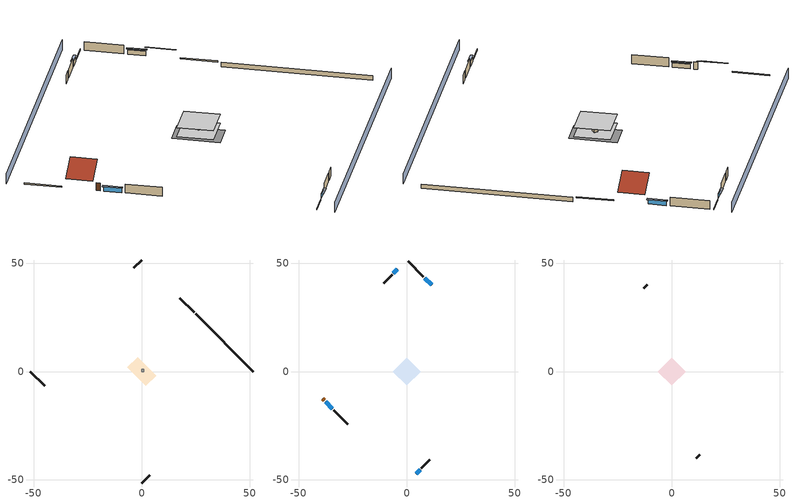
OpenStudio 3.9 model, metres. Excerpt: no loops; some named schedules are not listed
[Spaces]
crawlspace - vented 1
 floor foundation (Slab1 construction): -6.68,1.91 -1.91,6.68 6.68,-1.91 1.91,-6.68 z-0.91
 wall outside (RimJoist1 construction): 24.23,27.36 17.62,33.98 z0.3:0.61
 wall outside (RimJoist2 construction): 0,-51.59 3.69,-47.91 z0.3:0.61
 wall outside (RimJoist3 construction): -51.59,0 -44.98,-6.62 z0.3:0.61
 wall outside (RimJoist4 construction): 0,51.59 -3.69,47.91 z0.3:0.61
 wall foundation (FoundationWall1 construction): 51.59,0 24.89,26.7 z-0.91:0.3
central ac and furnace airloop ret air space
 floor adiabatic (AdiabaticConst): 0,0 0,1 1,1 1,0 z0
 wall adiabatic (AdiabaticConst): 0,1 0,0 1,0 1,1 0,1 z0:1
 ceiling adiabatic (AdiabaticConst): 1,0 1,1 0,1 0,0 z1
conditioned space 1
 floor to crawlspace - vented 1 (Floor1 construction): -6.4,0 0,6.4 6.4,0 0,-6.4 z0.3
 wall outside (Wall1 construction): 7.7,43.9 0.66,50.94 z0.3:2.74
 wall outside (Wall2 construction): 6.81,-44.79 10.72,-40.88 z0.3:2.74
 wall outside (Wall3 construction): -33.75,-17.84 -27.25,-24.34 z0.3:2.74
 wall outside (Wall4 construction): -6.81,44.79 -10.72,40.88 z0.3:2.74
 wall outside (AdiabaticWallConstruction): 11.52,40.07 8.35,43.24 / -37.58,-14.02 -34.41,-17.18 z0.3:1.49; 4.34,-47.25 6.15,-45.44 / -4.34,47.25 -6.15,45.44 z0.3:1.46
 wall outside (AdiabaticWallConstruction 1): -38.88,-12.71 -38.23,-13.36 z0.3:2.34
 window (WindowConstruction): 11.52,40.07 8.35,43.24 z0.3:1.49
 window (WindowConstruction 1): 4.34,-47.25 6.15,-45.44 z0.3:1.46
 window (WindowConstruction 2): -37.58,-14.02 -34.41,-17.18 z0.3:1.49
 window (WindowConstruction 3): -4.34,47.25 -6.15,45.44 z0.3:1.46
 door (Door): -38.88,-12.71 -38.23,-13.36 z0.3:2.34
attic - vented 1
 floor to conditioned space 1 (Floor2 construction Reversed): -6.4,0 0,6.4 6.4,0 0,-6.4 z2.74
 wall outside (Wall5 construction): 11.37,-40.22 13.02,-38.57 z0.3:2.74
 wall outside (Wall6 construction): -11.37,40.22 -13.02,38.57 z0.3:2.74
 roof outside (Roof1 construction): 12.18,39.42,2.74 7.9,35.14,5.77 12.68,30.36,5.77 16.96,34.63,2.74
 roof outside (Roof2 construction): -39.54,-12.06,2.74 -35.26,-7.78,5.77 -40.04,-3,5.77 -44.32,-7.27,2.74
shading: -3.23,54.83 -54.83,3.23 / 3.23,-54.83 54.83,-3.23 z0:2.74; 8.14,43.46 11.74,39.86 12.17,40.29 8.57,43.89 z1.8; 6.37,-45.23 4.13,-47.47 4.56,-47.9 6.8,-45.66 z1.77; -34.2,-17.4 -37.79,-13.8 -38.22,-14.23 -34.63,-17.83 z1.8; -6.37,45.23 -4.13,47.47 -4.56,47.9 -6.8,45.66 z1.77
[Site]
Portland Intl Arpt_OR: Latitude {deg}=45.59; Longitude {deg}=-122.6; Time Zone {hr}=-8; Elevation {m}=33; Terrain=Suburbs; Keep Site Location Information=Yes
[Site:GroundTemperature:Shallow]
10.2558, 8.96328, 8.85977, 9.47314, 11.9355, 14.3863, 16.5111, 17.8571, 17.9714, 16.8767, 14.8061, 12.4304
[Site:WaterMainsTemperature]
Calculation Method=Schedule; Temperature Schedule=mains temperature schedule
[Building]
Building 1
[Material] Roughness=Rough
Name | Thickness {m} | Conductivity {W/m-K} | Density {kg/m3} | Specific Heat {J/kg-K} | Thermal Absorptance | Solar Absorptance | Visible Absorptance
metal surfacing | 0.000508 | 50.0403 | 7801.74 | 460.57 | 0.9 | 0.9 | 0.9
roof rigid ins | 0.00396442 | 0.029427 | 32.04 | 1214.23 | 0.9 | 0.7 | 0.7
osb sheathing 0.5 in. | 0.0127 | 0.115458 | 512.64 | 1214.23 | 0.9 | 0.6 | 0.6
wood siding | 0.0254 | 0.102417 | 544.68 | 1172.36 | 0.9 | 0.85 | 0.85
osb sheathing 0.5 in. 1 | 0.0127 | 0.115458 | 512.64 | 1214.23 | 0.9 | 0.7 | 0.7
wall stud and cavity | 0.1397 | 0.550994 | 139.0536 | 1170.24 | 0.9 | 0.7 | 0.7
gypsum board | 0.0127 | 0.160291 | 801 | 837.4 | 0.9 | 0.6 | 0.6
wall stud and cavity 1 | 0.1397 | 0.727959 | 139.0536 | 1170.24 | 0.9 | 0.6 | 0.6
rim joist stud and cavity | 0.0508 | 0.178688 | 50.32683 | 1063.81 | 0.9 | 0.6 | 0.6
floor stud and cavity | 0.1397 | 0.923637 | 92.3553 | 1139.71 | 0.9 | 0.7 | 0.7
osb sheathing 0.75 in. | 0.01905 | 0.115458 | 512.64 | 1214.23 | 0.9 | 0.7 | 0.7
floor covering | 0.0127 | 0.0433444 | 54.468 | 1339.84 | 0.9 | 0.6 | 0.6
ceiling loosefill ins | 0.169333 | 0.0480833 | 16.02 | 1046.75 | 0.9 | 0.7 | 0.7
ceiling stud and cavity | 0.1397 | 0.0824711 | 65.682 | 1177.47 | 0.9 | 0.7 | 0.7
concrete 8.0 in. | 0.2032 | 1.803125 | 2242.8 | 837.4 | 0.9 | 0.7 | 0.7
soil 0.5 in. | 0.0127 | 1.9041 | 1842.3 | 418.7 | 0.9 | 0.7 | 0.7
wood siding 1; wood siding 2 | 0.0254 | 0.102417 | 544.68 | 1172.36
wall rigid ins | 0.512978 | 0.029427 | 32.04 | 1214.23 | 0.9 | 0.7 | 0.7
wall stud and cavity 2 | 0.0889 | 0.380278 | 52.3479 | 1209.89 | 0.9 | 0.7 | 0.7
door material | 0.04445 | 0.0612267 | 512.64 | 1214.23 | 0.9 | 0.7 | 0.7
wall stud and cavity 3 | 0.0889 | 0.391764 | 83.0341 | 1211.67 | 0.9 | 0.7 | 0.7
furniture material conditioned space 1 | 0.1524 | 0.115458 | 640.8 | 1214.23 | 0.9 | 0.6 | 0.6
[Construction]
Roof1 construction; Roof2 construction: metal surfacing, roof rigid ins, osb sheathing 0.5 in.
Wall1 construction; Wall2 construction; Wall3 construction; Wall4 construction: wood siding, osb sheathing 0.5 in. 1, wall stud and cavity, gypsum board
Wall5 construction; Wall6 construction: wood siding, osb sheathing 0.5 in. 1, wall stud and cavity 1
RimJoist1 construction; RimJoist2 construction; RimJoist3 construction; RimJoist4 construction: wood siding, rim joist stud and cavity
Floor1 construction: floor stud and cavity, osb sheathing 0.75 in., floor covering
Floor2 construction Reversed: gypsum board, ceiling stud and cavity, ceiling loosefill ins
FoundationWall1 construction: concrete 8.0 in.
Slab1 construction: soil 0.5 in.
WindowConstruction; WindowConstruction 1; WindowConstruction 2; WindowConstruction 3: WindowMaterial
AdiabaticWallConstruction: wood siding 1, wall rigid ins, wall stud and cavity 2, gypsum board
Door: door material
AdiabaticWallConstruction 1: wood siding 2, wall rigid ins, wall stud and cavity 2, gypsum board
PartitionWallConstruction: gypsum board, wall stud and cavity 3, gypsum board
furniture construction conditioned space 1: furniture material conditioned space 1
AdiabaticConst: Adiabatic
[WindowMaterial:SimpleGlazingSystem]
WindowMaterial: U-Factor {W/m2-K}=2.78222; Solar Heat Gain Coefficient=0.56
[Material:NoMass]
Adiabatic: Roughness=Rough; Thermal Resistance {m2-K/W}=176.1
[ThermalZone] Multiplier=1; Use Ideal Air Loads=No
Name | Volume {m3} | Thermostat
conditioned space | 199.577 | conditioned space temperature setpoint
attic - vented | 55.1915
crawlspace - vented | 99.7886
central ac and furnace airloop ret air zone | 1
[Sizing:Zone] Zone Cooling Design Supply Air Temperature Input Method=SupplyAirTemperature; Zone Cooling Design Supply Air Temperature {C}=14; Zone Cooling Design Supply Air Temperature Difference {deltaC}=11.11; Zone Heating Design Supply Air Temperature Input Method=SupplyAirTemperature; Zone Heating Design Supply Air Temperature {C}=40; Zone Heating Design Supply Air Temperature Difference {deltaC}=11.11; Zone Cooling Design Supply Air Humidity Ratio {kg-H2O/kg-air}=0.0085; Zone Heating Design Supply Air Humidity Ratio {kg-H2O/kg-air}=0.008; Cooling Design Air Flow Method=DesignDay; Heating Design Air Flow Method=DesignDay; Account for Dedicated Outdoor Air System=No; Dedicated Outdoor Air System Control Strategy=NeutralSupplyAir; Dedicated Outdoor Air Low Setpoint Temperature for Design {C}=autosize; Dedicated Outdoor Air High Setpoint Temperature for Design {C}=autosize; Zone Load Sizing Method=Sensible Load Only No Latent Load; Zone Latent Cooling Design Supply Air Humidity Ratio Input Method=HumidityRatioDifference; Zone Cooling Design Supply Air Humidity Ratio Difference {kgWater/kgDryAir}=0.005; Zone Latent Heating Design Supply Air Humidity Ratio Input Method=HumidityRatioDifference; Zone Humidification Design Supply Air Humidity Ratio Difference {kgWater/kgDryAir}=0.005; Sizing Option=Coincident
attic - vented; crawlspace - vented; central ac and furnace airloop ret air zone
[Space]
Name | Thermal Zone | Volume {m3}
conditioned space 1 | conditioned space | 199.577
attic - vented 1 | attic - vented | 55.1915
crawlspace - vented 1 | crawlspace - vented | 99.7886
central ac and furnace airloop ret air space | central ac and furnace airloop ret air zone
[ThermostatSetpoint:DualSetpoint]
conditioned space temperature setpoint: Heating Setpoint Temperature Schedule=heating setpoint; Cooling Setpoint Temperature Schedule=cooling setpoint; Temperature Difference Between Cutout And Setpoint {deltaC}=0
[Foundation:Kiva]
Foundation Kiva 1: Initial Indoor Air Temperature {C}=8.61103; Wall Height Above Grade {m}=0.3048; Wall Depth Below Slab {m}=0.2032
[Foundation:Kiva:Settings]
Soil Conductivity {W/m-K}=1.9041; Soil Density {kg/m3}=1842.3; Soil Specific Heat {J/kg-K}=418.7; Ground Solar Absorptivity=0.9; Ground Thermal Absorptivity=0.9; Ground Surface Roughness {m}=0.03; Far-Field Width {m}=40; Deep-Ground Boundary Condition=ZeroFlux; Deep-Ground Depth {m}=40; Minimum Cell Dimension {m}=0.2; Maximum Cell Growth Coefficient=3; Simulation Timestep=Timestep
[SurfaceProperty:ExposedFoundationPerimeter]
Slab1: Exposed Perimeter Calculation Method=TotalExposedPerimeter; Total Exposed Perimeter {m}=37.76472
[SurfaceProperty:IncidentSolarMultiplier] Incident Solar Multiplier=1; Incident Solar Multiplier Schedule=trans schedule winter=0.85 summer=0.7
Window1; Window2; Window3; Window4
[InternalMass:Definition] Design Level Calculation Method=SurfaceArea
Name | Construction | Surface Area {m2}
partition wall mass | PartitionWallConstruction | 81.84758
furniture mass conditioned space 1 | furniture construction conditioned space 1 | 32.73903
[InternalMass] Space or SpaceType=conditioned space 1; Multiplier=1
Name | Internal Mass Definition
partition wall mass | partition wall mass
furniture mass conditioned space 1 | furniture mass conditioned space 1
[Fan:SystemModel]
central ac and furnace supply fan: Availability Schedule=Always On Discrete; Design Maximum Air Flow Rate {m3/s}=0.48705; Speed Control Method=Discrete; Electric Power Minimum Flow Rate Fraction=0.2; Design Pressure Rise {Pa}=500; Motor Efficiency=1; Motor In Air Stream Fraction=1; Design Electric Power Consumption {W}=autosize; Design Power Sizing Method=PowerPerFlow; Electric Power Per Unit Flow Rate {W/(m3/s)}=794.58; Electric Power Per Unit Flow Rate Per Unit Pressure {W-s/m3-Pa}=1.66667; Fan Total Efficiency=0.7; Motor Loss Radiative Fraction=0; Speed Flow Fraction 1=0.7626; Speed Electric Power Fraction 1=0.44349; Speed Flow Fraction 2=1; Speed Electric Power Fraction 2=1
[EnergyManagementSystem:Sensor]
Name | Output Variable or Output Meter Index Key | Output Variable or Output Meter
central_ac_and_furnace_supply_fan_s; central_ac_and_furnace_supply_fan_s_1 | central ac and furnace supply fan | Fan Electricity Energy
water_heater_T_set | water heater setpoint | Schedule Value
out_pb_s |  | Site Outdoor Air Barometric Pressure
out_wt_s |  | Site Outdoor Air Humidity Ratio
site_vw_s |  | Site Wind Speed
cool_season | cooling season schedule | Schedule Value
central_ac_and_furnace_airloop_Fan_RTF_s | central ac and furnace supply fan | Fan Runtime Fraction Speed 1
central_ac_and_furnace_airloop_Fan_RTF_s_1 | central ac and furnace supply fan | Fan Runtime Fraction Speed 2
central_ac_and_furnace_airloop_AH_MFR_s | Node 6 | System Node Mass Flow Rate
central_ac_and_furnace_airloop_AH_VFR_s | Node 6 | System Node Current Density Volume Flow Rate
central_ac_and_furnace_airloop_AH_Tout_s | Node 6 | System Node Temperature
central_ac_and_furnace_airloop_AH_Wout_s | Node 6 | System Node Humidity Ratio
central_ac_and_furnace_airloop_RA_T_s | Node 9 | System Node Temperature
central_ac_and_furnace_airloop_Ra_W_s | Node 9 | System Node Humidity Ratio
central_ac_and_furnace_airloop_0_DZ_T_s | crawlspace - vented | Zone Air Temperature
central_ac_and_furnace_airloop_0_DZ_W_s | crawlspace - vented | Zone Mean Air Humidity Ratio
natural_vent_s | natural vent schedule | Schedule Value
htg_sp_s | heating setpoint | Schedule Value
clg_sp_s | cooling setpoint | Schedule Value
mech_vent_range_fan_0_sch_s | mech vent range fan 0 schedule | Schedule Value
mech_vent_bath_fan_0_sch_s | mech vent bath fan 0 schedule | Schedule Value
clothes_dryer_exhaust_0_sch_s | clothes_dryer | Schedule Value
htg_load_cond |  | Heating:EnergyTransfer:Zone:CONDITIONED SPACE
clg_load_cond |  | Cooling:EnergyTransfer:Zone:CONDITIONED SPACE
htg_load_duct |  | Heating:EnergyTransfer:Zone:CENTRAL AC AND FURNACE AIRLOOP RET AIR ZONE
clg_load_duct |  | Cooling:EnergyTransfer:Zone:CENTRAL AC AND FURNACE AIRLOOP RET AIR ZONE
s_conv | Floor1 | Surface Inside Face Convection Heat Gain Energy
s_ig | Floor1 | Surface Inside Face Internal Gains Radiation Heat Gain Energy
s_sol | Floor1 | Surface Inside Face Solar Radiation Heat Gain Energy
s_lgt | Floor1 | Surface Inside Face Lights Radiation Heat Gain Energy
s_surf | Floor1 | Surface Inside Face Net Surface Thermal Radiation Heat Gain Energy
s_conv_1 | Floor2 | Surface Inside Face Convection Heat Gain Energy
s_ig_1 | Floor2 | Surface Inside Face Internal Gains Radiation Heat Gain Energy
s_sol_1 | Floor2 | Surface Inside Face Solar Radiation Heat Gain Energy
s_lgt_1 | Floor2 | Surface Inside Face Lights Radiation Heat Gain Energy
s_surf_1 | Floor2 | Surface Inside Face Net Surface Thermal Radiation Heat Gain Energy
ss_sol | Door1 | Surface Inside Face Solar Radiation Heat Gain Energy
ss_lgt | Door1 | Surface Inside Face Lights Radiation Heat Gain Energy
ss_conv | Door1 | Surface Inside Face Convection Heat Gain Energy
ss_ig | Door1 | Surface Inside Face Internal Gains Radiation Heat Gain Energy
ss_surf | Door1 | Surface Inside Face Net Surface Thermal Radiation Heat Gain Energy
ss_conv_1 | Window1 | Surface Inside Face Convection Heat Gain Energy
ss_ig_1 | Window1 | Surface Inside Face Internal Gains Radiation Heat Gain Energy
ss_surf_1 | Window1 | Surface Inside Face Net Surface Thermal Radiation Heat Gain Energy
ss_trans_in | Window1 | Surface Window Transmitted Solar Radiation Rate
ss_back_out | Window1 | Surface Window Shortwave from Zone Back Out Window Heat Transfer Rate
ss_trans_out | Window1 | Surface Inside Face Initial Transmitted Diffuse Transmitted Out Window Solar Radiation Rate
ss_conv_2 | Window2 | Surface Inside Face Convection Heat Gain Energy
ss_ig_2 | Window2 | Surface Inside Face Internal Gains Radiation Heat Gain Energy
ss_surf_2 | Window2 | Surface Inside Face Net Surface Thermal Radiation Heat Gain Energy
ss_trans_in_1 | Window2 | Surface Window Transmitted Solar Radiation Rate
ss_back_out_1 | Window2 | Surface Window Shortwave from Zone Back Out Window Heat Transfer Rate
ss_trans_out_1 | Window2 | Surface Inside Face Initial Transmitted Diffuse Transmitted Out Window Solar Radiation Rate
ss_conv_3 | Window3 | Surface Inside Face Convection Heat Gain Energy
ss_ig_3 | Window3 | Surface Inside Face Internal Gains Radiation Heat Gain Energy
ss_surf_3 | Window3 | Surface Inside Face Net Surface Thermal Radiation Heat Gain Energy
ss_trans_in_2 | Window3 | Surface Window Transmitted Solar Radiation Rate
ss_back_out_2 | Window3 | Surface Window Shortwave from Zone Back Out Window Heat Transfer Rate
ss_trans_out_2 | Window3 | Surface Inside Face Initial Transmitted Diffuse Transmitted Out Window Solar Radiation Rate
ss_conv_4 | Window4 | Surface Inside Face Convection Heat Gain Energy
ss_ig_4 | Window4 | Surface Inside Face Internal Gains Radiation Heat Gain Energy
ss_surf_4 | Window4 | Surface Inside Face Net Surface Thermal Radiation Heat Gain Energy
ss_trans_in_3 | Window4 | Surface Window Transmitted Solar Radiation Rate
ss_back_out_3 | Window4 | Surface Window Shortwave from Zone Back Out Window Heat Transfer Rate
ss_trans_out_3 | Window4 | Surface Inside Face Initial Transmitted Diffuse Transmitted Out Window Solar Radiation Rate
s_conv_2 | Wall1 | Surface Inside Face Convection Heat Gain Energy
s_ig_2 | Wall1 | Surface Inside Face Internal Gains Radiation Heat Gain Energy
s_sol_2 | Wall1 | Surface Inside Face Solar Radiation Heat Gain Energy
s_lgt_2 | Wall1 | Surface Inside Face Lights Radiation Heat Gain Energy
s_surf_2 | Wall1 | Surface Inside Face Net Surface Thermal Radiation Heat Gain Energy
s_conv_3 | Wall2 | Surface Inside Face Convection Heat Gain Energy
s_ig_3 | Wall2 | Surface Inside Face Internal Gains Radiation Heat Gain Energy
s_sol_3 | Wall2 | Surface Inside Face Solar Radiation Heat Gain Energy
s_lgt_3 | Wall2 | Surface Inside Face Lights Radiation Heat Gain Energy
s_surf_3 | Wall2 | Surface Inside Face Net Surface Thermal Radiation Heat Gain Energy
s_conv_4 | Wall3 | Surface Inside Face Convection Heat Gain Energy
s_ig_4 | Wall3 | Surface Inside Face Internal Gains Radiation Heat Gain Energy
s_sol_4 | Wall3 | Surface Inside Face Solar Radiation Heat Gain Energy
s_lgt_4 | Wall3 | Surface Inside Face Lights Radiation Heat Gain Energy
s_surf_4 | Wall3 | Surface Inside Face Net Surface Thermal Radiation Heat Gain Energy
s_conv_5 | Wall4 | Surface Inside Face Convection Heat Gain Energy
s_ig_5 | Wall4 | Surface Inside Face Internal Gains Radiation Heat Gain Energy
s_sol_5 | Wall4 | Surface Inside Face Solar Radiation Heat Gain Energy
s_lgt_5 | Wall4 | Surface Inside Face Lights Radiation Heat Gain Energy
s_surf_5 | Wall4 | Surface Inside Face Net Surface Thermal Radiation Heat Gain Energy
im_conv | furniture mass conditioned space 1 | Surface Inside Face Convection Heat Gain Energy
im_ig | furniture mass conditioned space 1 | Surface Inside Face Internal Gains Radiation Heat Gain Energy
im_sol | furniture mass conditioned space 1 | Surface Inside Face Solar Radiation Heat Gain Energy
im_lgt | furniture mass conditioned space 1 | Surface Inside Face Lights Radiation Heat Gain Energy
im_surf | furniture mass conditioned space 1 | Surface Inside Face Net Surface Thermal Radiation Heat Gain Energy
im_conv_1 | partition wall mass | Surface Inside Face Convection Heat Gain Energy
im_ig_1 | partition wall mass | Surface Inside Face Internal Gains Radiation Heat Gain Energy
im_sol_1 | partition wall mass | Surface Inside Face Solar Radiation Heat Gain Energy
im_lgt_1 | partition wall mass | Surface Inside Face Lights Radiation Heat Gain Energy
im_surf_1 | partition wall mass | Surface Inside Face Net Surface Thermal Radiation Heat Gain Energy
airflow_gain | infil flow | Infiltration Sensible Heat Gain Energy
airflow_loss | infil flow | Infiltration Sensible Heat Loss Energy
airflow_gain_1 | natural vent flow | Infiltration Sensible Heat Gain Energy
airflow_loss_1 | natural vent flow | Infiltration Sensible Heat Loss Energy
airflow_gain_2 | whole house fan flow | Infiltration Sensible Heat Gain Energy
airflow_loss_2 | whole house fan flow | Infiltration Sensible Heat Loss Energy
[ElectricEquipment:Definition] Design Level Calculation Method=EquipmentLevel
Name | Design Level {W} | Fraction Latent | Fraction Radiant | Fraction Lost
ceiling fan | 17.9891 | 0 | 0.558 | 0
clothes washer | 237.231 | 0.03 | 0.162 | 0.7
clothes dryer | 303.255 | 0.015 | 0.081 | 0.85
dishwasher | 253.641 | 0.3 | 0.18 | 0.4
fridge | 41.5354 | 0 | 0.6 | 0
cooking range | 91.6889 | 0.16 | 0.384 | 0.2
misc tv | 209.822 | 0 | 0.6 | 0
misc plug loads | 157.461 | 0.021 | 0.558 | 0.049
whole house fan; mech vent house fan | 0 | 0 | 0 | 1
mech vent house fan cfis | 0 | 0 | 0 | 0
mech vent range fan 0; mech vent bath fan 0 | 30 | 0 | 0 | 1
[ElectricEquipment] Space or SpaceType=conditioned space 1
Name | Electric Equipment Definition | Schedule
ceiling fan | ceiling fan | ceiling_fan
clothes washer | clothes washer | clothes_washer
clothes dryer | clothes dryer | clothes_dryer
dishwasher | dishwasher | dishwasher
fridge | fridge | fridge schedule
cooking range | cooking range | cooking_range
misc tv | misc tv | plug_loads_tv
misc plug loads | misc plug loads | plug_loads_other
whole house fan | whole house fan | Always On Discrete
mech vent house fan | mech vent house fan | mech vent house fan schedule
mech vent house fan cfis | mech vent house fan cfis | mech vent house fan cfis schedule
mech vent range fan 0 | mech vent range fan 0 | mech vent range fan 0 schedule
mech vent bath fan 0 | mech vent bath fan 0 | mech vent bath fan 0 schedule
[OtherEquipment:Definition] Design Level Calculation Method=EquipmentLevel
Name | Design Level {W} | Fraction Latent | Fraction Radiant | Fraction Lost
water heater sens; central ac and furnace airloop_0 SupSensLkToCond; central ac and furnace airloop_0 SupCondToLv; central ac and furnace airloop_0 RetCondToRP; central ac and furnace airloop_0 RetSensLkToRP; central ac and furnace airloop_0 SupCondToDZ; central ac and furnace airloop_0 RetCondToDZ; central ac and furnace airloop_0 SupSensLkToDZ; mech vent house fan sensible load | 0 | 0 | 0 | 0
water heater lat; central ac and furnace airloop_0 SupLatLkToCond; central ac and furnace airloop_0 RetLatLkToRP; central ac and furnace airloop_0 SupLatLkToDZ; mech vent house fan latent load | 0 | 1 | 0 | 0
water heater energy adjustment1 | 0.01 | 0 | 0 | 1
clothes dryer 2 | 4028.79 | 0.015 | 0.081 | 0.85
cooking range 2 | 2687.14 | 0.16 | 0.384 | 0.2
general water use sensible | -61.6891 | 0 | 0.6 | 0
general water use latent | 62.594 | 1 | 0 | 0
[OtherEquipment]
Name | Other Equipment Definition | Space or SpaceType | Schedule | Fuel Type
water heater sens | water heater sens | conditioned space 1 | Always On Discrete
water heater lat | water heater lat | conditioned space 1 | Always On Discrete
water heater energy adjustment1 | water heater energy adjustment1 | conditioned space 1 | Always On Discrete | Electricity
clothes dryer 1 | clothes dryer 2 | conditioned space 1 | clothes_dryer | NaturalGas
cooking range 1 | cooking range 2 | conditioned space 1 | cooking_range | NaturalGas
general water use sensible | general water use sensible | conditioned space 1 | general water use schedule
general water use latent | general water use latent | conditioned space 1 | general water use schedule
central ac and furnace airloop_0 SupSensLkToCond | central ac and furnace airloop_0 SupSensLkToCond | conditioned space 1 | Always On Discrete
central ac and furnace airloop_0 SupLatLkToCond | central ac and furnace airloop_0 SupLatLkToCond | conditioned space 1 | Always On Discrete
central ac and furnace airloop_0 SupCondToLv | central ac and furnace airloop_0 SupCondToLv | conditioned space 1 | Always On Discrete
central ac and furnace airloop_0 RetCondToRP | central ac and furnace airloop_0 RetCondToRP | central ac and furnace airloop ret air space | Always On Discrete
central ac and furnace airloop_0 RetSensLkToRP | central ac and furnace airloop_0 RetSensLkToRP | central ac and furnace airloop ret air space | Always On Discrete
central ac and furnace airloop_0 RetLatLkToRP | central ac and furnace airloop_0 RetLatLkToRP | central ac and furnace airloop ret air space | Always On Discrete
central ac and furnace airloop_0 SupCondToDZ | central ac and furnace airloop_0 SupCondToDZ | crawlspace - vented 1 | Always On Discrete
central ac and furnace airloop_0 RetCondToDZ | central ac and furnace airloop_0 RetCondToDZ | crawlspace - vented 1 | Always On Discrete
central ac and furnace airloop_0 SupSensLkToDZ | central ac and furnace airloop_0 SupSensLkToDZ | crawlspace - vented 1 | Always On Discrete
central ac and furnace airloop_0 SupLatLkToDZ | central ac and furnace airloop_0 SupLatLkToDZ | crawlspace - vented 1 | Always On Discrete
mech vent house fan sensible load | mech vent house fan sensible load | conditioned space 1 | Always On Discrete
mech vent house fan latent load | mech vent house fan latent load | conditioned space 1 | Always On Discrete
[WaterUse:Equipment:Definition]
Name | Peak Flow Rate {m3/s}
clothes washer | 8.42377e-06
dishwasher | 4.18359e-06
[Lights:Definition]
interior lighting: Design Level Calculation Method=LightingLevel; Lighting Level {W}=151.657; Fraction Radiant=0.6; Fraction Visible=0.2; Return Air Fraction=0
[Lights]
interior lighting: Lights Definition=interior lighting; Space or SpaceType=conditioned space 1; Schedule=lighting_interior; Fraction Replaceable=1
[Exterior:Lights:Definition]
exterior lighting: Design Level {W}=5.52521
[Exterior:Lights]
exterior lighting: Exterior Lights Definition=exterior lighting; Schedule=exterior lighting schedule
[People:Definition]
occupants: Number of People Calculation Method=People; Number of People {people}=3; Fraction Radiant=0.314171; Sensible Heat Fraction=0.56303; Carbon Dioxide Generation Rate {m3/s-W}=0; Enable ASHRAE 55 Comfort Warnings=No; Mean Radiant Temperature Calculation Type=EnclosureAveraged
[People]
occupants: People Definition=occupants; Space or SpaceType=conditioned space 1; Number of People Schedule=occupants; Activity Level Schedule=occupants activity schedule; Multiplier=1
[ZoneMixing] Schedule=Always On Continuous; Design Flow Rate Calculation Method=Flow/Zone; Design Flow Rate {m3/s}=0
Name | Zone or Space | Source Zone or Space
central ac and furnace airloop_0 ZoneMixDZToCond mix | conditioned space | crawlspace - vented
central ac and furnace airloop_0 ZoneMixCondToDZ mix | crawlspace - vented | conditioned space
whole house fan mix | attic - vented | conditioned space
[SpaceInfiltration:DesignFlowRate] Schedule=Always On Discrete
Name | Space or SpaceType | Design Flow Rate Calculation Method | Design Flow Rate {m3/s} | Air Changes per Hour {1/hr} | Constant Term Coefficient | Temperature Term Coefficient | Velocity Term Coefficient | Velocity Squared Term Coefficient
natural vent flow; whole house fan flow; infil flow | conditioned space 1 | Flow/Space | 0
infil crawlspace - vented 1 | crawlspace - vented 1 | AirChanges/Hour |  | 2.6013 | 1 | 0 | 0 | 0
crawlspace_vented 1 duct leakage imbalance infil flow | crawlspace - vented 1 | Flow/Space | 0
[SpaceInfiltration:EffectiveLeakageArea]
infil attic - vented 1: Space or SpaceType=attic - vented 1; Schedule=Always On Discrete; Effective Air Leakage Area {cm2}=2727.98; Stack Coefficient=0.000140673; Wind Coefficient=3.41675e-05
